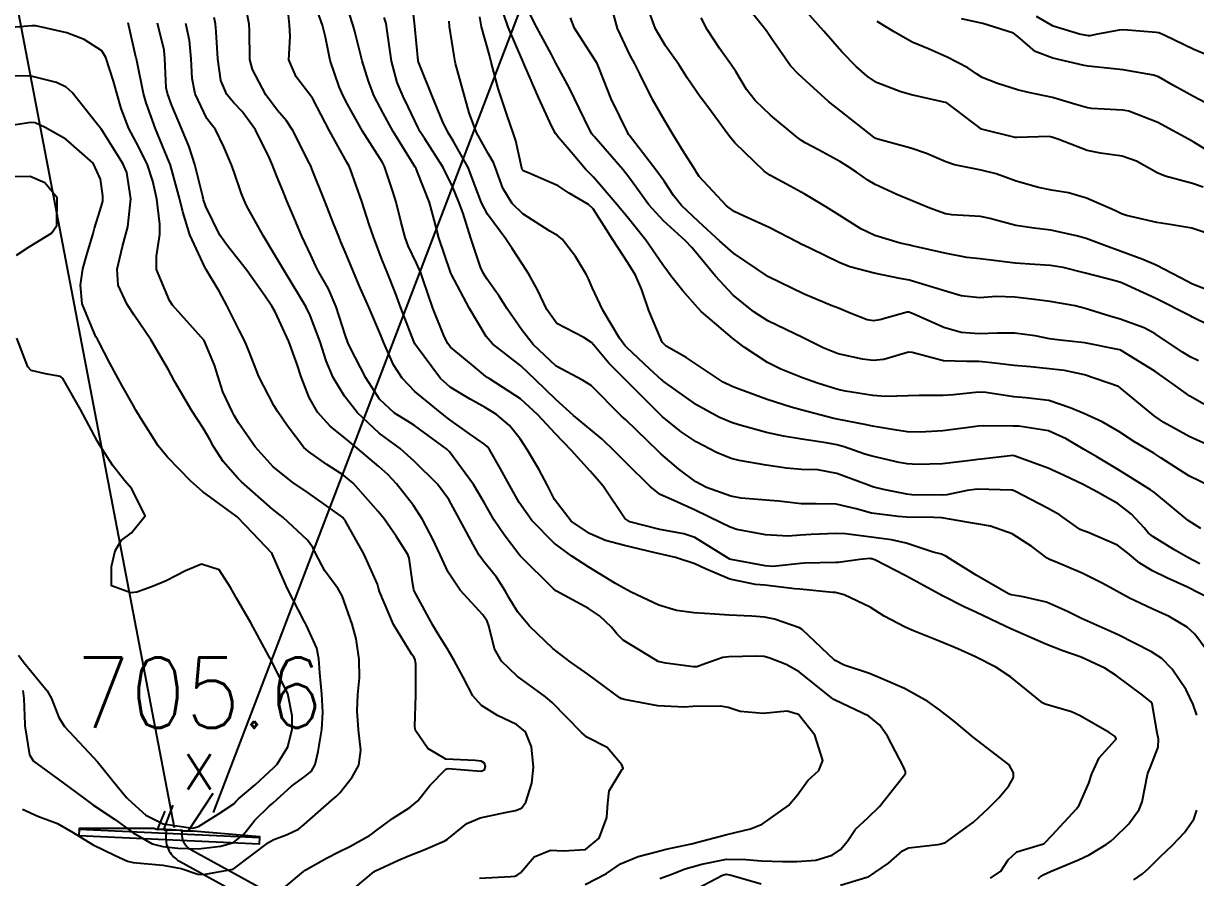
# Model space of a CAD drawing. Header units: metres. Extents: x 298520 to 308411, y 7433745 to 7450750.
# Drawn here: x 299530.2 to 299596.8, y 7449598.6 to 7449647.2 of the extents above; entities that cross this region are included whole.
import ezdxf
from ezdxf.enums import TextEntityAlignment as Align

# ---------------------------------------------------------------- set-up
doc = ezdxf.new("R2010")
doc.units = ezdxf.units.M
doc.header["$LTSCALE"] = 10
doc.linetypes.add('CONTINUO', pattern=[0])
doc.linetypes.add('TRACEJADO', pattern=[8.7, 8, -0.7])
for name, color, linetype in [('Curvas de Nivel 1m', 11, 'Continuous'), ('Curvas de Nivel 5m', 15, 'Continuous'), ('GALERIA', 45, 'Continuous'), ('Pontos Cotados', 45, 'Continuous'), ('TEXTO', 45, 'Continuous')]:
    doc.layers.add(name, color=color, linetype=linetype)
doc.styles.add('Style-STANDARD', font='STANDARD.shx')

# ---------------------------------------------------------------- blocks, each defined once
blk = doc.blocks.new('ELVTXT_86')
at = {"layer": 'Pontos Cotados', "linetype": 'Continuous', "style": 'Style-STANDARD'}
for s, height, p in [('705.6', 4, (0, 4)), ('x', 3, (0, 0))]:
    blk.add_text(s, height=height, dxfattribs=at).set_placement(p, align=Align.MIDDLE_CENTER)

msp = doc.modelspace()

# ---------------------------------------------------------------- linework, layer by layer
at = {"layer": 'Curvas de Nivel 1m', "flags": 128}
for points, elevation in [([(299576.639, 7449598.204), (299578.143, 7449598.66), (299578.219, 7449598.689), (299579.364, 7449599.462), (299580.165, 7449600.161), (299580.498, 7449600.326), (299582.171, 7449600.515), (299582.281, 7449600.529), (299582.603, 7449600.636), (299584.185, 7449601.786), (299585.07, 7449602.601), (299585.633, 7449603.161), (299586.205, 7449603.842), (299586.47, 7449604.327), (299586.463, 7449604.588), (299586.22, 7449605.05), (299584.42, 7449606.428), (299584.242, 7449606.56), (299584.18, 7449606.611), (299583.118, 7449607.494), (299582.258, 7449608.173), (299581.593, 7449608.647), (299580.274, 7449609.383), (299579.045, 7449609.915), (299578.286, 7449610.223), (299576.839, 7449610.705), (299576.296, 7449610.993), (299574.457, 7449612.729), (299574.314, 7449612.822), (299572.884, 7449613.317), (299572.32, 7449613.432), (299571.608, 7449613.479), (299570.321, 7449613.548), (299569.505, 7449613.605), (299568.322, 7449613.677), (299567.317, 7449613.809), (299566.326, 7449614.109), (299564.759, 7449614.846), (299564.336, 7449615.071), (299563.86, 7449615.337), (299562.354, 7449616.267), (299561.386, 7449616.89), (299560.37, 7449617.629), (299559.116, 7449618.913), (299558.398, 7449619.938), (299557.834, 7449620.929), (299557.334, 7449621.848), (299556.704, 7449622.946), (299556.588, 7449623.101), (299556.436, 7449623.231), (299555.568, 7449623.833), (299554.45, 7449624.636), (299554.013, 7449624.974), (299552.472, 7449626.252), (299551.745, 7449627.001), (299551.249, 7449627.767), (299550.7, 7449629.017), (299550.51, 7449629.476), (299549.852, 7449631.027), (299549.311, 7449632.266), (299548.981, 7449633.036), (299548.563, 7449634.052), (299548.271, 7449634.745), (299548.142, 7449635.046), (299547.846, 7449635.785), (299547.358, 7449637.052), (299546.621, 7449638.897), (299546.575, 7449639.014), (299546.555, 7449639.061), (299546.486, 7449639.201), (299545.545, 7449641.077), (299545.185, 7449641.609), (299544.664, 7449642.202), (299544.01, 7449643.097), (299543.253, 7449644.538), (299543.095, 7449645.106), (299543.076, 7449646.747), (299543.068, 7449647.107), (299542.74, 7449648.769)], 716), ([(299597.675, 7449614.457), (299596.343, 7449615.129), (299595.161, 7449615.672), (299594.356, 7449616.058), (299593.639, 7449616.501), (299592.934, 7449617.077), (299592.373, 7449617.511), (299590.668, 7449618.249), (299590.381, 7449618.351), (299590.254, 7449618.414), (299590.058, 7449618.545), (299589.067, 7449619.238), (299588.399, 7449619.621), (299586.543, 7449620.589), (299586.413, 7449620.638), (299586.356, 7449620.648), (299584.414, 7449620.691), (299583.83, 7449620.619), (299582.676, 7449620.369), (299582.409, 7449620.357), (299580.681, 7449620.385), (299580.409, 7449620.41), (299579.077, 7449620.68), (299578.538, 7449620.812), (299578.415, 7449620.85), (299578.17, 7449620.938), (299576.422, 7449621.582), (299575.356, 7449621.788), (299574.424, 7449621.823), (299573.577, 7449621.895), (299572.426, 7449622.068), (299570.875, 7449622.329), (299570.43, 7449622.445), (299569.591, 7449622.788), (299568.439, 7449623.382), (299567.588, 7449623.957), (299566.504, 7449624.829), (299566.454, 7449624.875), (299564.483, 7449626.85), (299563.479, 7449627.851), (299562.64, 7449628.878), (299562.505, 7449629.027), (299562.072, 7449629.322), (299560.521, 7449630.104), (299559.969, 7449630.906), (299559.428, 7449632.027), (299558.947, 7449632.916), (299558.559, 7449633.497), (299558, 7449634.361), (299557.617, 7449634.934), (299556.594, 7449636.324), (299556.253, 7449636.953), (299556.049, 7449637.515), (299555.489, 7449638.961), (299554.646, 7449640.479), (299554.344, 7449640.973), (299554.039, 7449641.596), (299553.477, 7449642.982), (299552.692, 7449644.915), (299552.67, 7449644.968), (299552.663, 7449644.99), (299552.658, 7449645.026), (299552.461, 7449646.994), (299552.298, 7449648.556)], 721), ([(299587.857, 7449598.573), (299588.006, 7449598.71), (299588.146, 7449598.792), (299588.567, 7449598.982), (299590.16, 7449599.647), (299590.767, 7449599.93), (299591.725, 7449600.524), (299591.985, 7449600.712), (299592.176, 7449600.877), (299593.008, 7449601.689), (299593.604, 7449602.506), (299593.762, 7449602.94), (299594.068, 7449604.501), (299594.104, 7449604.612), (299594.219, 7449604.873), (299594.686, 7449606.044), (299594.687, 7449606.493), (299594.619, 7449606.867), (299594.333, 7449608.499), (299594.265, 7449608.619), (299593.763, 7449609.012), (299592.287, 7449610.118), (299591.651, 7449610.526), (299590.299, 7449611.16), (299589.259, 7449611.513), (299588.306, 7449611.887), (299586.74, 7449612.586), (299586.315, 7449612.768), (299585.996, 7449612.913), (299584.324, 7449613.713), (299583.706, 7449613.999), (299582.432, 7449614.639), (299582.334, 7449614.69), (299582.221, 7449614.755), (299580.35, 7449615.786), (299578.593, 7449616.687), (299578.417, 7449616.743), (299578.364, 7449616.751), (299578.3, 7449616.754), (299577.735, 7449616.696), (299576.525, 7449616.543), (299576.36, 7449616.536), (299574.589, 7449616.498), (299574.359, 7449616.48), (299572.801, 7449616.308), (299572.357, 7449616.336), (299570.439, 7449616.702), (299570.362, 7449616.724), (299570.257, 7449616.781), (299568.374, 7449617.945), (299567.737, 7449618.17), (299566.379, 7449618.413), (299564.679, 7449618.847), (299564.386, 7449619.038), (299563.16, 7449620.869), (299562.819, 7449621.276), (299562.421, 7449621.712), (299561.362, 7449622.891), (299560.443, 7449623.866), (299559.474, 7449624.91), (299558.466, 7449625.822), (299556.746, 7449626.946), (299556.582, 7449627.046), (299556.485, 7449627.117), (299555.657, 7449627.793), (299554.501, 7449628.763), (299554.337, 7449628.972), (299554.153, 7449629.329), (299553.487, 7449630.98), (299552.947, 7449632.587), (299552.802, 7449632.988), (299552.558, 7449633.538), (299552.097, 7449634.526), (299551.918, 7449635), (299551.677, 7449635.914), (299551.401, 7449637.008), (299551.212, 7449637.614), (299550.741, 7449639.018), (299550.627, 7449639.261), (299549.502, 7449641.032), (299548.668, 7449642.521), (299548.401, 7449643.043), (299548.165, 7449643.558), (299547.661, 7449645.05), (299547.399, 7449646.367), (299547.229, 7449647.055), (299546.737, 7449648.419)], 718), ([(299596.974, 7449627.99), (299596.5, 7449628.207), (299596.054, 7449628.474), (299594.513, 7449629.53), (299593.885, 7449629.867), (299592.521, 7449630.347), (299591.933, 7449630.526), (299590.529, 7449630.966), (299589.972, 7449631.108), (299588.535, 7449631.353), (299587.648, 7449631.467), (299586.538, 7449631.61), (299585.492, 7449631.647), (299584.537, 7449631.566), (299583.489, 7449631.675), (299582.543, 7449631.96), (299580.679, 7449632.53), (299580.551, 7449632.563), (299580.01, 7449632.665), (299578.556, 7449632.959), (299577.177, 7449633.319), (299576.561, 7449633.565), (299574.928, 7449634.368), (299574.571, 7449634.533), (299574.441, 7449634.601), (299574.203, 7449634.736), (299572.585, 7449635.568), (299571.17, 7449636.198), (299570.598, 7449636.477), (299570.174, 7449636.784), (299568.619, 7449638.457), (299568.484, 7449638.664), (299568.401, 7449638.803), (299567.708, 7449639.889), (299567.129, 7449640.823), (299566.655, 7449641.611), (299565.964, 7449642.837), (299565.245, 7449644.287), (299564.963, 7449644.847), (299564.7, 7449645.32), (299563.975, 7449646.857), (299563.687, 7449647.907)], 727), ([(299597.235, 7449637.846), (299596.619, 7449638.068), (299595.078, 7449638.485), (299594.625, 7449638.67), (299593.451, 7449639.328), (299592.634, 7449639.619), (299591.393, 7449639.775), (299590.637, 7449639.934), (299589.045, 7449640.556), (299588.645, 7449640.698), (299588.483, 7449640.725), (299586.644, 7449640.675), (299586.56, 7449640.675), (299584.651, 7449641.154), (299582.673, 7449642.64), (299580.677, 7449643.101), (299580.071, 7449643.274), (299578.684, 7449643.803), (299578.152, 7449644.152), (299577.526, 7449644.697), (299576.705, 7449645.534), (299575.699, 7449646.72), (299574.734, 7449647.795)], 731), ([(299549.088, 7449598.076), (299550.142, 7449598.962), (299550.176, 7449598.986), (299550.237, 7449599.019), (299551.533, 7449599.625), (299552.156, 7449599.896), (299552.944, 7449600.205), (299554.169, 7449600.72), (299554.327, 7449600.812), (299554.504, 7449600.967), (299555.424, 7449601.714), (299556.184, 7449602.031), (299557.599, 7449602.341), (299558.188, 7449602.446), (299558.521, 7449602.585), (299558.779, 7449602.914), (299559.112, 7449604.009), (299559.209, 7449604.91), (299559.087, 7449606.059), (299558.743, 7449606.915), (299558.247, 7449607.338), (299557.159, 7449607.844), (299556.258, 7449608.42), (299555.755, 7449608.955), (299555.211, 7449610.029), (299554.707, 7449610.966), (299554.3, 7449611.65), (299553.798, 7449612.468), (299553.484, 7449612.982), (299552.449, 7449614.881), (299552.406, 7449614.989), (299552.346, 7449615.307), (299552.14, 7449616.773), (299552.063, 7449616.994), (299551.399, 7449618.031), (299550.719, 7449619.015), (299550.389, 7449619.437), (299548.957, 7449621.035), (299548.417, 7449621.487), (299547.476, 7449622.107), (299546.431, 7449622.829), (299546.17, 7449623.073), (299545.22, 7449624.307), (299544.68, 7449625.088), (299544.458, 7449625.449), (299543.616, 7449627.099), (299543.047, 7449628.555), (299542.814, 7449629.107), (299542.512, 7449629.688), (299541.79, 7449631.121), (299541.36, 7449631.947), (299540.641, 7449633.139), (299540.603, 7449633.189), (299540.554, 7449633.266), (299539.691, 7449635.149), (299539.296, 7449636.449), (299539.126, 7449637.155), (299538.621, 7449639.017), (299538.58, 7449639.16), (299538.543, 7449639.242), (299537.735, 7449641.169), (299537.207, 7449642.635), (299537.061, 7449643.176), (299536.691, 7449644.951), (299536.653, 7449645.142), (299536.639, 7449645.181), (299536.623, 7449645.252), (299536.184, 7449647.188)], 712), ([(299556.14, 7449598.611), (299557.911, 7449598.694), (299558.141, 7449598.725), (299558.282, 7449598.778), (299558.46, 7449598.917), (299559.252, 7449599.813), (299560.162, 7449600.189), (299560.896, 7449600.159), (299562.163, 7449600.24), (299562.932, 7449600.869), (299563.376, 7449602.053), (299563.426, 7449602.862), (299563.503, 7449603.561), (299564.221, 7449604.749), (299564.274, 7449604.798), (299564.298, 7449604.849), (299564.225, 7449605.04), (299563.389, 7449606.018), (299562.24, 7449606.618), (299561.93, 7449606.883), (299560.26, 7449608.592), (299559.879, 7449608.904), (299558.28, 7449610.082), (299557.389, 7449610.934), (299556.997, 7449611.636), (299556.67, 7449612.945), (299556.571, 7449613.201), (299556.322, 7449613.57), (299555.038, 7449614.963), (299554.353, 7449615.98), (299553.898, 7449616.975), (299553.495, 7449617.855), (299552.901, 7449618.985), (299552.395, 7449619.764), (299551.434, 7449621.005), (299550.939, 7449621.533), (299550.423, 7449621.993), (299549.198, 7449623.032), (299548.439, 7449623.647), (299547.667, 7449624.274), (299546.937, 7449625.063), (299546.465, 7449625.905), (299546.013, 7449627.075), (299545.78, 7449627.787), (299545.31, 7449629.082), (299544.528, 7449630.77), (299544.345, 7449631.092), (299543.953, 7449631.682), (299542.948, 7449633.106), (299542.558, 7449633.612), (299541.88, 7449634.434), (299541.391, 7449635.128), (299540.597, 7449636.752), (299540.466, 7449637.141), (299540.428, 7449637.318), (299539.981, 7449639.146), (299539.654, 7449640.134), (299539.242, 7449641.154), (299538.666, 7449642.494), (299538.419, 7449643.163), (299538.353, 7449643.486), (299538.264, 7449645.164), (299538.233, 7449645.632), (299537.847, 7449647.169)], 713), ([(299562.137, 7449598.254), (299563.355, 7449598.862), (299564.151, 7449599.411), (299565.153, 7449599.845), (299566.162, 7449600.102), (299566.741, 7449600.248), (299568.169, 7449600.564), (299569.105, 7449600.796), (299570.176, 7449601.087), (299571.531, 7449601.415), (299572.182, 7449601.676), (299573.691, 7449602.738), (299574.199, 7449603.334), (299574.779, 7449604.152), (299575.405, 7449604.718), (299575.643, 7449605.294), (299575.19, 7449606.721), (299574.255, 7449607.894), (299573.61, 7449608.094), (299572.255, 7449607.966), (299570.95, 7449608.079), (299570.258, 7449608.303), (299569.852, 7449608.379), (299568.258, 7449608.352), (299567.774, 7449608.323), (299566.259, 7449608.395), (299564.349, 7449608.762), (299564.262, 7449608.783), (299564.207, 7449608.795), (299564.112, 7449608.852), (299562.283, 7449610.193), (299561.288, 7449610.89), (299560.3, 7449611.651), (299558.981, 7449612.913), (299558.321, 7449613.716), (299557.859, 7449614.458), (299557.597, 7449614.931), (299557.106, 7449615.695), (299556.36, 7449616.618), (299556.114, 7449616.952), (299555.775, 7449617.55), (299555.029, 7449618.964), (299554.4, 7449620.111), (299553.753, 7449620.977), (299552.426, 7449622.281), (299552.055, 7449622.622), (299551.63, 7449623.002), (299550.941, 7449623.516), (299550.442, 7449623.878), (299549.209, 7449625.032), (299548.467, 7449625.979), (299547.826, 7449627.05), (299547.43, 7449627.994), (299547.088, 7449629.061), (299546.525, 7449630.56), (299546.272, 7449631.073), (299545.873, 7449631.743), (299545.074, 7449633.085), (299544.561, 7449633.941), (299543.849, 7449635.097), (299542.923, 7449636.781), (299542.77, 7449637.108), (299542.607, 7449637.533), (299542.214, 7449638.711), (299542.061, 7449639.118), (299541.629, 7449640.134), (299541.144, 7449641.133), (299540.927, 7449641.408), (299540.659, 7449641.758), (299539.991, 7449643.147), (299539.816, 7449644.014), (299539.757, 7449645.149), (299539.678, 7449646.181), (299539.467, 7449647.153)], 714), ([(299585.165, 7449598.605), (299585.74, 7449599.006), (299586.159, 7449599.654), (299586.65, 7449600.101), (299588.173, 7449600.559), (299588.198, 7449600.57), (299588.658, 7449601.044), (299590.043, 7449602.542), (299590.195, 7449602.754), (299590.745, 7449603.997), (299590.907, 7449604.533), (299591.324, 7449605.432), (299592.242, 7449606.443), (299592.277, 7449606.485), (299592.283, 7449606.52), (299592.244, 7449606.645), (299591.895, 7449606.875), (299590.256, 7449607.832), (299589.754, 7449608.044), (299588.262, 7449608.488), (299588.109, 7449608.572), (299586.285, 7449610.048), (299585.467, 7449610.598), (299584.299, 7449611.185), (299583.3, 7449611.622), (299582.307, 7449612.048), (299580.792, 7449612.655), (299580.315, 7449612.853), (299579.119, 7449613.477), (299578.326, 7449613.988), (299576.853, 7449614.705), (299576.335, 7449614.821), (299576.211, 7449614.835), (299574.337, 7449615.019), (299574.03, 7449615.042), (299572.34, 7449615.24), (299571.813, 7449615.293), (299570.345, 7449615.581), (299568.979, 7449616.168), (299568.358, 7449616.463), (299567.276, 7449616.816), (299566.529, 7449616.992), (299566.365, 7449617.025), (299566.115, 7449617.083), (299564.369, 7449617.493), (299563.295, 7449617.789), (299562.376, 7449618.178), (299561.339, 7449618.89), (299560.401, 7449620.107), (299559.998, 7449620.904), (299559.504, 7449621.827), (299558.858, 7449622.916), (299558.439, 7449623.55), (299557.834, 7449624.316), (299557.108, 7449624.94), (299556.459, 7449625.344), (299555.605, 7449625.819), (299554.476, 7449626.492), (299553.923, 7449626.976), (299552.502, 7449628.893), (299552.467, 7449628.955), (299552.449, 7449628.991), (299552.415, 7449629.081), (299551.667, 7449631.003), (299551.366, 7449631.832), (299550.895, 7449633.015), (299550.795, 7449633.256), (299550.561, 7449633.852), (299550.121, 7449635.025), (299549.876, 7449635.734), (299549.448, 7449637.032), (299548.81, 7449638.849), (299548.733, 7449639.039), (299548.626, 7449639.237), (299547.624, 7449641.05), (299546.671, 7449642.871), (299546.597, 7449642.986), (299546.535, 7449643.062), (299545.721, 7449644.113), (299545.312, 7449645.081), (299545.38, 7449646.413), (299545.356, 7449647.08), (299545.291, 7449647.644)], 717), ([(299596.867, 7449607.854), (299596.671, 7449608.466), (299596.275, 7449609.299), (299595.48, 7449610.482), (299594.89, 7449611.082), (299594.303, 7449611.467), (299592.409, 7449612.422), (299592.312, 7449612.47), (299592.2, 7449612.521), (299590.321, 7449613.354), (299589.522, 7449613.749), (299588.33, 7449614.276), (299587.014, 7449614.583), (299586.334, 7449614.689), (299586.173, 7449614.754), (299584.351, 7449615.815), (299583.03, 7449616.63), (299582.629, 7449616.9), (299582.367, 7449617.005), (299581.896, 7449617.116), (299580.373, 7449617.626), (299579.525, 7449617.823), (299578.376, 7449617.971), (299576.929, 7449618.153), (299576.378, 7449618.182), (299574.97, 7449618.131), (299574.376, 7449618.087), (299573.669, 7449618.033), (299572.376, 7449618.113), (299570.749, 7449618.407), (299570.38, 7449618.535), (299569.871, 7449618.785), (299568.394, 7449619.508), (299567.167, 7449620.053), (299566.407, 7449620.404), (299565.84, 7449620.836), (299564.427, 7449622.23), (299564.118, 7449622.543), (299563.812, 7449622.859), (299563.102, 7449623.533), (299562.445, 7449624.08), (299561.485, 7449624.89), (299560.466, 7449625.787), (299559.312, 7449626.912), (299558.491, 7449627.707), (299557.807, 7449628.241), (299556.876, 7449628.944), (299556.509, 7449629.37), (299555.579, 7449630.96), (299554.552, 7449632.897), (299554.518, 7449632.97), (299554.497, 7449633.027), (299553.823, 7449634.977), (299553.572, 7449635.997), (299553.304, 7449636.983), (299552.62, 7449638.71), (299552.534, 7449638.903), (299552.492, 7449638.992), (299552.287, 7449639.336), (299551.238, 7449641.011), (299551.027, 7449641.385), (299550.663, 7449642.045), (299550.163, 7449643.025), (299549.83, 7449643.88), (299549.476, 7449645.032), (299549.061, 7449646.694), (299548.971, 7449647.038), (299548.73, 7449647.725)], 719), ([(299597.051, 7449616.463), (299596.366, 7449616.809), (299595.571, 7449617.278), (299594.378, 7449618.02), (299594.114, 7449618.228), (299593.877, 7449618.498), (299593.167, 7449619.285), (299592.396, 7449619.858), (299591.237, 7449620.532), (299590.409, 7449620.963), (299589.345, 7449621.479), (299588.426, 7449621.9), (299586.507, 7449622.589), (299586.433, 7449622.607), (299586.416, 7449622.607), (299586.281, 7449622.592), (299584.637, 7449622.401), (299584.431, 7449622.377), (299584.163, 7449622.347), (299582.428, 7449622.143), (299580.987, 7449622.095), (299580.428, 7449622.131), (299579.974, 7449622.213), (299578.432, 7449622.564), (299578.019, 7449622.694), (299576.841, 7449623.108), (299576.438, 7449623.211), (299575.826, 7449623.329), (299574.441, 7449623.543), (299573.401, 7449623.704), (299572.445, 7449623.922), (299570.866, 7449624.359), (299570.45, 7449624.488), (299569.727, 7449624.787), (299568.463, 7449625.491), (299566.573, 7449626.829), (299566.522, 7449626.868), (299566.484, 7449626.898), (299565.804, 7449627.523), (299564.502, 7449628.736), (299564.445, 7449628.793), (299564.397, 7449628.852), (299564.09, 7449629.274), (299563.136, 7449630.864), (299562.546, 7449632.151), (299562.33, 7449632.652), (299562.221, 7449632.875), (299561.597, 7449633.918), (299560.84, 7449634.896), (299560.576, 7449635.109), (299560.135, 7449635.349), (299558.594, 7449636.329), (299557.991, 7449636.929), (299557.47, 7449637.795), (299557.051, 7449638.944), (299556.933, 7449639.253), (299556.631, 7449639.76), (299555.973, 7449640.957), (299555.549, 7449642.072), (299555.304, 7449642.964), (299554.778, 7449644.883), (299554.757, 7449644.969), (299554.698, 7449645.318), (299554.442, 7449646.973), (299554.411, 7449647.288)], 722), ([(299597.095, 7449618.463), (299596.387, 7449618.926), (299594.489, 7449620.489), (299594.404, 7449620.553), (299594.239, 7449620.658), (299592.422, 7449621.795), (299591.193, 7449622.532), (299590.437, 7449622.968), (299589.447, 7449623.559), (299588.447, 7449624.011), (299586.764, 7449624.272), (299586.45, 7449624.285), (299584.754, 7449624.303), (299584.45, 7449624.28), (299584.054, 7449624.22), (299582.447, 7449624.016), (299581.165, 7449623.933), (299580.446, 7449623.961), (299579.823, 7449624.045), (299578.449, 7449624.282), (299578.113, 7449624.348), (299576.453, 7449624.669), (299576.265, 7449624.712), (299574.46, 7449625.186), (299573.839, 7449625.363), (299572.468, 7449625.797), (299570.879, 7449626.373), (299570.479, 7449626.533), (299569.979, 7449626.785), (299568.493, 7449627.768), (299567.869, 7449628.181), (299566.734, 7449628.827), (299566.506, 7449629.054), (299565.758, 7449630.838), (299565.359, 7449632.028), (299564.999, 7449632.846), (299564.56, 7449633.559), (299563.704, 7449634.859), (299562.599, 7449636.624), (299562.325, 7449636.874), (299561.237, 7449637.519), (299560.613, 7449637.923), (299558.862, 7449638.676), (299558.622, 7449638.78), (299558.559, 7449638.858), (299558.537, 7449638.921), (299558.204, 7449640.491), (299558.058, 7449640.929), (299557.725, 7449641.866), (299557.367, 7449642.94), (299557.199, 7449643.463), (299556.808, 7449644.948), (299556.699, 7449645.34), (299556.26, 7449646.955), (299556.151, 7449647.533)], 723), ([(299598.325, 7449620.53), (299596.418, 7449621.452), (299594.836, 7449622.486), (299594.435, 7449622.742), (299593.331, 7449623.396), (299592.448, 7449623.979), (299591.506, 7449624.529), (299590.46, 7449625.003), (299589.689, 7449625.327), (299588.47, 7449625.738), (299587.165, 7449625.891), (299586.473, 7449625.941), (299584.9, 7449626.182), (299584.477, 7449626.204), (299583.053, 7449626.053), (299582.474, 7449626.014), (299581.107, 7449626.02), (299580.473, 7449626.001), (299579.192, 7449625.953), (299578.473, 7449626.012), (299576.921, 7449626.259), (299576.478, 7449626.359), (299575.325, 7449626.722), (299574.486, 7449627.026), (299573.249, 7449627.507), (299572.494, 7449627.896), (299571.166, 7449628.773), (299570.51, 7449629.273), (299568.731, 7449630.798), (299568.535, 7449630.993), (299567.692, 7449631.96), (299567.007, 7449632.823), (299566.807, 7449633.078), (299566.559, 7449633.434), (299565.586, 7449634.84), (299564.591, 7449636.064), (299563.95, 7449636.857), (299562.618, 7449638.412), (299562.384, 7449638.637), (299562.149, 7449638.877), (299561.454, 7449639.71), (299560.64, 7449640.646), (299560.449, 7449640.902), (299560.226, 7449641.328), (299559.512, 7449642.912), (299558.692, 7449644.786), (299558.652, 7449644.88), (299558.639, 7449644.921), (299558.607, 7449645.009), (299557.771, 7449646.934), (299557.511, 7449647.719)], 724), ([(299597.576, 7449625.349), (299596.475, 7449625.974), (299595.787, 7449626.477), (299594.492, 7449627.409), (299593.814, 7449627.818), (299592.676, 7449628.517), (299592.567, 7449628.583), (299592.504, 7449628.608), (299592.386, 7449628.639), (299590.508, 7449629.004), (299589.115, 7449629.167), (299588.51, 7449629.244), (299587.685, 7449629.405), (299586.513, 7449629.555), (299585.561, 7449629.551), (299584.512, 7449629.528), (299583.484, 7449629.597), (299582.515, 7449629.881), (299580.774, 7449630.657), (299580.524, 7449630.745), (299580.433, 7449630.752), (299580.084, 7449630.664), (299578.877, 7449630.319), (299578.519, 7449630.263), (299578.148, 7449630.314), (299577.181, 7449630.7), (299576.527, 7449630.971), (299576.114, 7449631.129), (299574.539, 7449631.799), (299572.553, 7449632.76), (299570.566, 7449634.094), (299569.789, 7449634.788), (299568.589, 7449635.876), (299567.604, 7449636.815), (299567.164, 7449637.378), (299566.617, 7449638.199), (299566.153, 7449638.835), (299564.642, 7449640.802), (299564.606, 7449640.85), (299564.554, 7449640.942), (299563.613, 7449642.861), (299562.916, 7449644.643), (299562.822, 7449644.869), (299562.696, 7449645.087), (299561.535, 7449646.888), (299561.301, 7449647.464)], 726), ([(299598.514, 7449629.541), (299596.633, 7449630.469), (299596.524, 7449630.525), (299596.409, 7449630.586), (299594.538, 7449631.522), (299592.693, 7449632.376), (299592.552, 7449632.432), (299592.226, 7449632.523), (299590.557, 7449632.96), (299589.281, 7449633.28), (299588.561, 7449633.402), (299587.679, 7449633.462), (299586.562, 7449633.541), (299585.495, 7449633.669), (299584.565, 7449633.773), (299583.809, 7449633.865), (299582.567, 7449634.095), (299580.706, 7449634.524), (299580.572, 7449634.554), (299580.022, 7449634.666), (299578.579, 7449635.101), (299577.785, 7449635.491), (299576.596, 7449636.237), (299575.841, 7449636.718), (299574.61, 7449637.455), (299573.776, 7449637.904), (299572.621, 7449638.538), (299572.307, 7449638.763), (299570.639, 7449640.375), (299570.3, 7449640.783), (299569.322, 7449642.134), (299568.82, 7449642.799), (299568.675, 7449642.99), (299567.939, 7449644.064), (299567.449, 7449644.819), (299566.709, 7449645.877), (299566.127, 7449646.836), (299565.794, 7449647.778)], 728), ([(299598.54, 7449631.597), (299596.722, 7449632.297), (299596.552, 7449632.378), (299596.373, 7449632.472), (299594.562, 7449633.414), (299593.813, 7449633.749), (299592.57, 7449634.192), (299591.647, 7449634.529), (299590.579, 7449634.936), (299590.037, 7449635.093), (299588.585, 7449635.406), (299587.644, 7449635.523), (299586.589, 7449635.668), (299585.12, 7449636.08), (299584.597, 7449636.189), (299582.959, 7449636.273), (299582.598, 7449636.34), (299581.705, 7449636.649), (299580.607, 7449637.109), (299579.843, 7449637.436), (299578.616, 7449637.996), (299578.184, 7449638.252), (299577.545, 7449638.696), (299576.99, 7449639.068), (299576.629, 7449639.292), (299575.382, 7449639.976), (299574.639, 7449640.361), (299574.415, 7449640.508), (299574.127, 7449640.738), (299572.661, 7449641.934), (299571.784, 7449642.769), (299571.306, 7449643.397), (299570.689, 7449644.426), (299570.455, 7449644.782), (299569.789, 7449645.707), (299569.073, 7449646.797), (299568.73, 7449647.471)], 729), ([(299598.631, 7449639.215), (299596.697, 7449640.414), (299596.643, 7449640.446), (299596.605, 7449640.47), (299594.658, 7449641.52), (299593.014, 7449642.169), (299592.669, 7449642.233), (299590.89, 7449642.317), (299590.67, 7449642.35), (299590.008, 7449642.547), (299588.677, 7449642.946), (299587.32, 7449643.221), (299586.681, 7449643.374), (299585.546, 7449643.739), (299584.688, 7449644.075), (299584.367, 7449644.292), (299583.876, 7449644.622), (299582.702, 7449645.236), (299581.677, 7449645.681), (299580.714, 7449646.079), (299579.68, 7449646.67), (299578.729, 7449647.257)], 732), ([(299597.732, 7449642.459), (299596.678, 7449642.992), (299595.539, 7449643.627), (299594.689, 7449644.109), (299594.407, 7449644.211), (299592.693, 7449644.52), (299590.695, 7449644.721), (299590.479, 7449644.758), (299588.699, 7449645.184), (299587.688, 7449645.56), (299586.711, 7449646.413), (299586.453, 7449646.593), (299584.728, 7449647.142), (299583.514, 7449647.411)], 733), ([(299598.061, 7449645.094), (299596.705, 7449645.664), (299595.017, 7449646.487), (299594.715, 7449646.61), (299594.564, 7449646.643), (299592.717, 7449646.792), (299592.462, 7449646.777), (299591.237, 7449646.535), (299590.798, 7449646.453), (299590.712, 7449646.454), (299590.21, 7449646.545), (299588.719, 7449646.995), (299587.762, 7449647.539)], 734), ([(299545.107, 7449598.106), (299546.142, 7449598.99), (299546.247, 7449599.068), (299547.456, 7449599.748), (299548.159, 7449600.099), (299548.785, 7449600.413), (299549.884, 7449601.023), (299550.057, 7449601.138), (299550.175, 7449601.234), (299551.206, 7449601.986), (299552.189, 7449602.626), (299552.629, 7449602.993), (299553.327, 7449603.862), (299554.22, 7449604.796), (299554.36, 7449604.83), (299556.219, 7449604.684), (299556.415, 7449604.753), (299556.488, 7449604.946), (299556.424, 7449605.146), (299556.226, 7449605.253), (299555.898, 7449605.281), (299554.227, 7449605.359), (299553.208, 7449605.961), (299552.504, 7449606.996), (299552.462, 7449607.214), (299552.532, 7449608.996), (299552.526, 7449610.76), (299552.489, 7449610.997), (299552.427, 7449611.13), (299552.296, 7449611.316), (299551.254, 7449613.011), (299550.469, 7449614.891), (299550.428, 7449615.019), (299550.41, 7449615.085), (299550.346, 7449615.294), (299549.563, 7449617.028), (299548.53, 7449618.89), (299548.425, 7449619.04), (299548.384, 7449619.084), (299548.225, 7449619.203), (299546.404, 7449620.491), (299545.534, 7449621.079), (299544.422, 7449621.971), (299543.4, 7449623.1), (299542.446, 7449624.467), (299542.216, 7449624.879), (299542.091, 7449625.115), (299541.572, 7449626.221), (299541.277, 7449627.128), (299541.095, 7449627.737), (299540.503, 7449629.14), (299538.711, 7449631.158), (299538.535, 7449631.412), (299537.802, 7449633.168), (299537.803, 7449633.925), (299537.984, 7449635.166), (299537.989, 7449635.758), (299537.809, 7449637.168), (299537.591, 7449638.192), (299537.266, 7449639.174), (299536.641, 7449640.416), (299536.231, 7449641.186), (299535.797, 7449642.326), (299535.54, 7449643.197), (299535.354, 7449643.874), (299534.92, 7449645.207), (299534.699, 7449645.591), (299533.698, 7449646.23), (299532.714, 7449646.622), (299530.953, 7449647.014), (299530.719, 7449647.022), (299529.104, 7449646.887)], 711), ([(299530.206, 7449609.261), (299530.258, 7449608.816), (299530.316, 7449607.331), (299530.319, 7449607.259), (299530.586, 7449605.615), (299530.821, 7449605.251), (299532.208, 7449604.228), (299533.574, 7449603.216), (299534.189, 7449602.774), (299535.414, 7449601.964), (299536.175, 7449601.405), (299536.301, 7449601.315), (299536.472, 7449601.186), (299537.555, 7449600.558), (299538.165, 7449600.405), (299539.008, 7449600.308), (299540.164, 7449600.28), (299541.46, 7449600.415), (299542.168, 7449600.628), (299542.757, 7449601.104), (299543.383, 7449601.896), (299544.189, 7449602.691), (299544.408, 7449602.871), (299544.644, 7449603.085), (299545.458, 7449603.824), (299546.213, 7449604.384), (299546.598, 7449604.684), (299546.809, 7449605.061), (299546.979, 7449605.808), (299547.179, 7449607.056), (299547.235, 7449608.038), (299547.177, 7449609.056), (299547.066, 7449610.273), (299547.025, 7449611.059), (299546.897, 7449611.659), (299546.312, 7449612.952), (299546.255, 7449613.071), (299546.183, 7449613.203), (299545.215, 7449615.081), (299544.362, 7449617.022), (299544.321, 7449617.09), (299543.274, 7449618.201), (299542.405, 7449619.11), (299542.383, 7449619.13), (299542.302, 7449619.193), (299540.404, 7449620.566), (299539.75, 7449621.147), (299538.426, 7449622.514), (299537.893, 7449623.165), (299536.883, 7449624.749), (299536.625, 7449625.178), (299536.466, 7449625.461), (299535.856, 7449626.568), (299535.514, 7449627.195), (299535.153, 7449627.863), (299534.502, 7449629.097), (299534.439, 7449629.211), (299534.36, 7449629.357), (299533.579, 7449631.22), (299533.482, 7449632.282), (299533.607, 7449633.219), (299533.82, 7449633.957), (299534.203, 7449635.214), (299534.277, 7449635.514), (299534.593, 7449636.552), (299534.744, 7449637.064), (299534.759, 7449637.208), (299534.75, 7449637.353), (299534.614, 7449638.308), (299534.203, 7449639.214), (299532.643, 7449640.568), (299531.482, 7449641.248), (299530.899, 7449641.5), (299530.656, 7449641.529), (299529.047, 7449641.276)], 709), ([(299529.839, 7449633.988), (299530.565, 7449634.454), (299531.836, 7449635.241), (299532.145, 7449635.671), (299532.161, 7449637.237), (299531.452, 7449638.088), (299530.615, 7449638.455), (299529.439, 7449638.447)], 708), ([(299529.962, 7449611.263), (299530.287, 7449610.842), (299531.594, 7449609.24), (299531.829, 7449608.807), (299532.248, 7449607.723), (299532.576, 7449607.227), (299534.225, 7449605.46), (299534.45, 7449605.208), (299535.564, 7449603.835), (299536.1, 7449603.191), (299536.192, 7449603.09), (299537.187, 7449602.179), (299538.178, 7449601.695), (299539.868, 7449601.451), (299540.177, 7449601.542), (299541.294, 7449602.233), (299542.19, 7449602.832), (299542.326, 7449602.974), (299542.452, 7449603.107), (299543.397, 7449603.906), (299544.217, 7449604.672), (299544.435, 7449604.872), (299544.652, 7449605.086), (299545.248, 7449606.065), (299545.494, 7449607.077), (299545.51, 7449607.817), (299545.258, 7449609.08), (299544.292, 7449611.023), (299544.245, 7449611.09), (299544.167, 7449611.219), (299543.157, 7449613.102), (299542.334, 7449614.502), (299542.007, 7449615.115), (299541.348, 7449616.121), (299540.356, 7449616.431), (299539.443, 7449616.058), (299538.346, 7449615.493), (299537.568, 7449615.172), (299536.682, 7449614.841), (299536.337, 7449614.811), (299535.235, 7449615.201), (299535.245, 7449616.31), (299535.458, 7449617.199), (299535.786, 7449617.779), (299536.373, 7449618.222), (299537.151, 7449619.178), (299536.406, 7449620.719), (299535.985, 7449621.186), (299535.296, 7449622.071), (299534.564, 7449623.208), (299534.436, 7449623.443), (299533.484, 7449625.22), (299532.48, 7449626.977), (299532.346, 7449627.096), (299531.501, 7449627.245), (299530.672, 7449627.444), (299530.487, 7449627.653), (299529.859, 7449629.266)], 708), ([(299593.29, 7449598.509), (299593.795, 7449598.857), (299594.153, 7449599.182), (299594.815, 7449599.839), (299595.488, 7449600.48), (299596.18, 7449601.202), (299596.704, 7449601.948), (299596.875, 7449602.463)], 719), ([(299568.133, 7449597.836), (299569.944, 7449598.783), (299570.144, 7449598.827), (299570.435, 7449598.777), (299572.138, 7449598.276)], 716)]:
    msp.add_lwpolyline(points, dxfattribs=dict(at, elevation=elevation))
at = {"layer": 'Curvas de Nivel 5m', "flags": 128}
for points, elevation in [([(299597.85, 7449623.045), (299596.445, 7449623.689), (299595.006, 7449624.484), (299594.459, 7449624.872), (299592.612, 7449626.387), (299592.482, 7449626.488), (299592.431, 7449626.521), (299590.489, 7449627.186), (299589.365, 7449627.43), (299588.493, 7449627.538), (299587.418, 7449627.656), (299586.494, 7449627.73), (299585.231, 7449627.867), (299584.496, 7449627.956), (299583.819, 7449627.943), (299582.496, 7449627.986), (299580.704, 7449628.455), (299580.501, 7449628.473), (299579.099, 7449628.072), (299578.496, 7449628.014), (299577.887, 7449628.079), (299576.5, 7449628.394), (299575.646, 7449628.719), (299574.509, 7449629.291), (299573.532, 7449629.763), (299572.518, 7449630.268), (299571.711, 7449630.768), (299570.542, 7449631.719), (299569.543, 7449632.79), (299568.565, 7449633.987), (299568.195, 7449634.432), (299567.831, 7449634.811), (299566.59, 7449635.94), (299565.752, 7449636.839), (299564.619, 7449638.411), (299564.283, 7449638.853), (299562.641, 7449640.725), (299562.577, 7449640.805), (299562.526, 7449640.872), (299562.392, 7449641.128), (299561.539, 7449642.887), (299561.257, 7449643.47), (299560.689, 7449644.516), (299560.481, 7449644.902), (299560.224, 7449645.381), (299559.391, 7449646.913), (299558.736, 7449648.233)], 725), ([(299566.388, 7449598.58), (299567.003, 7449598.821), (299567.818, 7449599.143), (299568.149, 7449599.237), (299568.76, 7449599.409), (299570.157, 7449599.692), (299571.258, 7449599.667), (299572.155, 7449599.587), (299573.339, 7449599.558), (299574.155, 7449599.553), (299575.243, 7449599.633), (299576.161, 7449599.918), (299576.634, 7449600.237), (299577.037, 7449600.701), (299577.494, 7449601.383), (299578.186, 7449602.037), (299578.846, 7449602.68), (299580.21, 7449604.404), (299580.322, 7449604.548), (299580.332, 7449604.659), (299580.217, 7449604.924), (299579.303, 7449606.674), (299578.868, 7449607.3), (299578.254, 7449607.814), (299576.333, 7449608.709), (299576.263, 7449608.748), (299576.122, 7449608.854), (299574.287, 7449610.323), (299573.545, 7449610.741), (299572.634, 7449611.092), (299572.297, 7449611.187), (299571.843, 7449611.219), (299570.297, 7449611.18), (299569.949, 7449611.131), (299568.992, 7449610.793), (299568.473, 7449610.615), (299568.29, 7449610.605), (299566.723, 7449610.824), (299566.352, 7449610.887), (299566.294, 7449610.91), (299566.129, 7449610.998), (299564.306, 7449612.115), (299563.933, 7449612.479), (299563.643, 7449612.86), (299562.961, 7449613.512), (299562.323, 7449613.919), (299560.514, 7449614.898), (299560.335, 7449615.033), (299558.45, 7449616.919), (299558.364, 7449617.014), (299557.538, 7449618.096), (299556.973, 7449618.941), (299556.398, 7449619.95), (299555.79, 7449620.956), (299554.431, 7449622.822), (299554.279, 7449622.972), (299552.446, 7449624.31), (299552.028, 7449624.576), (299551.32, 7449625.007), (299550.465, 7449625.806), (299549.688, 7449627.028), (299548.798, 7449628.739), (299548.661, 7449629.038), (299548.509, 7449629.466), (299547.998, 7449631.048), (299547.557, 7449632.069), (299547.004, 7449633.063), (299546.847, 7449633.357), (299546.562, 7449633.98), (299546.058, 7449635.075), (299545.647, 7449636.02), (299545.207, 7449637.081), (299545.032, 7449637.509), (299544.617, 7449638.516), (299544.385, 7449639.092), (299544.219, 7449639.504), (299543.421, 7449641.102), (299542.663, 7449642.147), (299542.193, 7449642.642), (299541.787, 7449643.123), (299541.456, 7449643.904), (299541.289, 7449645.131), (299541.182, 7449646.667), (299541.149, 7449647.134), (299541.074, 7449647.482)], 715), ([(299598.101, 7449610.646), (299596.761, 7449612.466), (299596.317, 7449612.865), (299595.296, 7449613.459), (299594.327, 7449613.908), (299593.054, 7449614.513), (299592.339, 7449614.901), (299591.534, 7449615.339), (299590.354, 7449615.919), (299588.842, 7449616.563), (299588.502, 7449616.706), (299588.365, 7449616.785), (299587.499, 7449617.452), (299586.379, 7449618.156), (299585.157, 7449618.602), (299584.385, 7449618.73), (299584.247, 7449618.75), (299582.389, 7449619.064), (299581.936, 7449619.098), (299580.39, 7449619.114), (299579.918, 7449619.139), (299578.393, 7449619.338), (299577.52, 7449619.575), (299576.4, 7449619.85), (299575.253, 7449619.869), (299574.4, 7449619.875), (299573.141, 7449620.01), (299572.403, 7449620.079), (299570.999, 7449620.179), (299570.406, 7449620.294), (299569.036, 7449620.794), (299568.416, 7449621.119), (299567.449, 7449621.84), (299566.432, 7449622.715), (299566.308, 7449622.831), (299564.451, 7449624.636), (299564.339, 7449624.739), (299564.207, 7449624.854), (299562.478, 7449626.584), (299561.983, 7449626.885), (299560.491, 7449627.688), (299559.19, 7449628.913), (299558.516, 7449629.762), (299557.709, 7449630.932), (299557.264, 7449631.663), (299556.55, 7449632.648), (299556.358, 7449632.952), (299556.205, 7449633.305), (299555.648, 7449634.959), (299555.203, 7449636.354), (299554.975, 7449636.966), (299554.612, 7449637.893), (299554.081, 7449638.975), (299553.04, 7449640.593), (299552.779, 7449640.989), (299552.655, 7449641.222), (299552.084, 7449642.416), (299551.803, 7449643.003), (299551.472, 7449643.799), (299551.133, 7449645.013), (299550.879, 7449646.859), (299550.866, 7449647.018), (299550.844, 7449647.138), (299550.728, 7449647.49)], 720), ([(299597.991, 7449635.047), (299596.589, 7449635.526), (299595.335, 7449635.739), (299594.593, 7449635.839), (299592.871, 7449636.244), (299592.6, 7449636.343), (299592.225, 7449636.524), (299590.61, 7449637.233), (299589.582, 7449637.525), (299588.614, 7449637.686), (299587.873, 7449637.829), (299586.619, 7449638.193), (299585.487, 7449638.601), (299584.625, 7449638.821), (299583.113, 7449639.118), (299582.629, 7449639.281), (299581.518, 7449639.767), (299580.637, 7449640.067), (299578.752, 7449640.569), (299578.642, 7449640.606), (299578.595, 7449640.633), (299578.53, 7449640.682), (299576.665, 7449642.164), (299575.961, 7449642.717), (299574.684, 7449643.87), (299574.242, 7449644.29), (299573.802, 7449644.739), (299572.716, 7449646.303), (299572.421, 7449646.755), (299571.662, 7449647.696)], 730), ([(299530.186, 7449602.519), (299531.068, 7449602.133), (299532.178, 7449601.707), (299533.03, 7449601.221), (299534.166, 7449600.519), (299535.459, 7449599.898), (299536.157, 7449599.575), (299536.47, 7449599.5), (299538.155, 7449599.35), (299539.206, 7449599.149), (299540.148, 7449598.834), (299540.467, 7449598.818), (299542.153, 7449599.12), (299544.166, 7449600.632), (299544.456, 7449600.8), (299545.213, 7449601.08), (299545.857, 7449601.392), (299546.179, 7449601.649), (299547.77, 7449603.046), (299547.996, 7449603.243), (299548.199, 7449603.452), (299548.909, 7449604.337), (299549.288, 7449605.029), (299549.392, 7449605.868), (299549.263, 7449607.03), (299549.183, 7449608.101), (299549.23, 7449609.03), (299549.318, 7449609.989), (299549.312, 7449611.03), (299549.132, 7449612.205), (299548.916, 7449613.034), (299548.337, 7449614.641), (299548.106, 7449615.044), (299547.359, 7449616.061), (299546.834, 7449617.063), (299546.678, 7449617.377), (299546.37, 7449617.8), (299544.994, 7449619.084), (299544.39, 7449619.57), (299542.625, 7449621.108), (299542.415, 7449621.317), (299541.58, 7449622.278), (299541.027, 7449623.131), (299540.823, 7449623.52), (299540.448, 7449624.163), (299539.812, 7449625.147), (299538.841, 7449626.795), (299538.645, 7449627.158), (299538.486, 7449627.468), (299537.498, 7449629.17), (299536.524, 7449630.584), (299536.123, 7449631.186), (299535.626, 7449632.276), (299535.57, 7449633.195), (299535.865, 7449634.489), (299536.062, 7449635.188), (299536.169, 7449635.597), (299536.335, 7449637.184), (299536.111, 7449638.681), (299535.894, 7449639.191), (299534.652, 7449641.155), (299534.612, 7449641.21), (299534.367, 7449641.502), (299533.011, 7449643.227), (299532.676, 7449643.534), (299532.121, 7449643.793), (299530.682, 7449644.162), (299529.593, 7449644.177)], 710)]:
    msp.add_lwpolyline(points, dxfattribs=dict(at, elevation=elevation))
at = {"layer": 'GALERIA', "linetype": 'TRACEJADO', "flags": 128}
for points in [[(299538.352, 7449601.363), (299538.333, 7449600.945)], [(299539.245, 7449601.317), (299539.237, 7449601.142)], [(299631.214, 7449549.927), (299539.754, 7449600.22)], [(299630.786, 7449549.148), (299539.109, 7449599.561)]]:
    msp.add_lwpolyline(points, dxfattribs=at)
at = {"layer": 'GALERIA', "linetype": 'CONTINUO'}
for points in [[(299539.6, 7449601.278, 707.235), (299541.015, 7449603.436, 706.67)], [(299538.717, 7449602.749, 705.43), (299538.193, 7449601.366, 705.418)], [(299537.846, 7449601.372, 707.287), (299538.297, 7449602.405, 707.044)], [(299533.407, 7449601.362, 709.097), (299533.419, 7449601.447, 708.702), (299537.649, 7449601.441, 707.268), (299537.846, 7449601.372, 707.287)], [(299539.6, 7449601.278, 707.235), (299539.315, 7449601.284, 705.301), (299539.245, 7449601.317, 705.335), (299538.352, 7449601.363, 705.337), (299538.193, 7449601.366, 705.418), (299537.846, 7449601.372, 707.287)], [(299539.245, 7449601.317, 705.335), (299539.293, 7449601.282, 706.31), (299539.144, 7449601.305, 706.643), (299538.718, 7449601.325, 706.72), (299538.498, 7449601.332, 706.555), (299538.255, 7449601.338, 706.238), (299538.352, 7449601.363, 705.337)], [(299543.662, 7449600.89, 709.138), (299543.661, 7449600.947, 708.822), (299539.879, 7449601.276, 707.219), (299539.6, 7449601.278, 707.235)]]:
    msp.add_polyline3d(points, dxfattribs=at)
msp.add_polyline3d([(299533.407, 7449601.362, 709.097), (299533.391, 7449601.025, 709.097), (299543.646, 7449600.553, 709.207), (299543.662, 7449600.89, 709.138)], close=True, dxfattribs=at)
at = {"layer": 'GALERIA', "linetype": 'TRACEJADO'}
for centre, radius, start in [((299539.831, 7449600.876), 1.5, 177.36778), ((299540.236, 7449601.096), 1, 177.36741)]:
    msp.add_arc(centre, radius, start, 241.19391, dxfattribs=at)
at = {"layer": 'TEXTO', "linetype": 'CONTINUO'}
for points in [[(299541.025, 7449602.338, 0), (299611.814, 7449787.556, 0)], [(299538.825, 7449601.461, 0), (299505.755, 7449774.252, 0)]]:
    msp.add_polyline3d(points, dxfattribs=at)

# ---------------------------------------------------------------- block references
at = {"layer": 'Pontos Cotados', "linetype": 'Continuous'}
msp.add_blockref('ELVTXT_86', (299540.223, 7449605.14, 705.57), dxfattribs=at)

doc.saveas('drawing.dxf')
